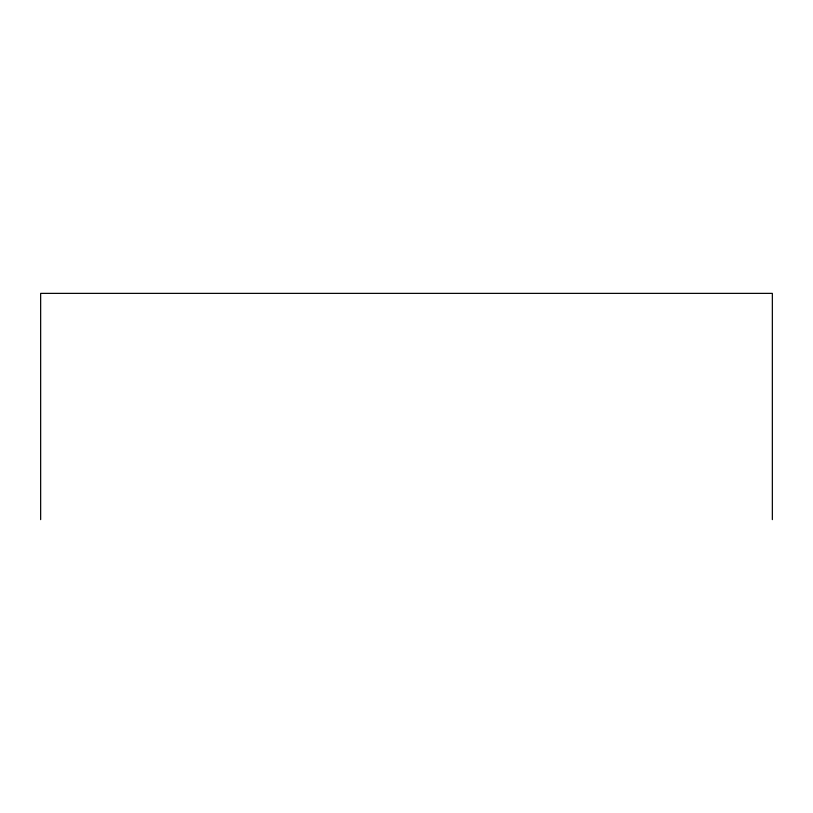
<?xml version="1.0" encoding="UTF-8"?>
<svg xmlns="http://www.w3.org/2000/svg" width="813" height="813" viewBox="0 0 813 813"><rect width="100%" height="100%" fill="white"/><g stroke="black" fill="none" stroke-linecap="round" stroke-linejoin="round"><path stroke-width="1.22" d="M772.35 519.629L772.35 293.371L40.65 293.371L40.65 519.629"/></g></svg>
